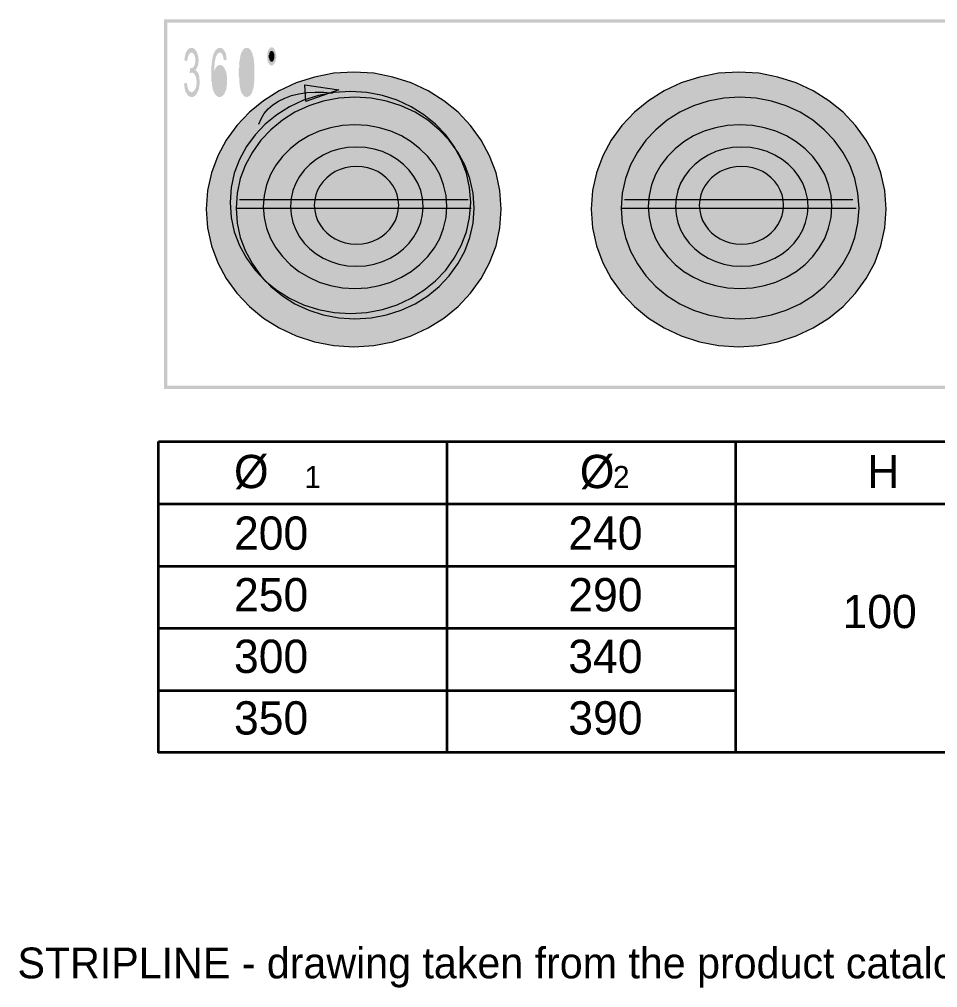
# Model space of a CAD drawing. Extents: x 0 to 239, y -13 to 260.
# Drawn here: x 0.2 to 119.5, y -13.2 to 112.6 of the extents above; entities that cross this region are included whole.
import ezdxf

# ---------------------------------------------------------------- set-up
doc = ezdxf.new("R2010")
doc.units = 0
for name, color, linetype in [('FILL', 8, 'Continuous'), ('GEOMETRY', 7, 'Continuous'), ('NOTE', 1, 'Continuous'), ('TEXT', 7, 'Continuous')]:
    doc.layers.add(name, color=color, linetype=linetype)

msp = doc.modelspace()

# ---------------------------------------------------------------- hatches: boundary and pattern name
at = {"layer": 'FILL'}
for points in [[(19.03, 112.56), (19.47, 112.56), (19.47, 64.56), (19.03, 64.56), (19.03, 112.56)], [(19.47, 112.56), (219.53, 112.56), (219.53, 112.13), (19.47, 112.13), (19.47, 112.56)], [(21.61, 104.22), (22.01, 104.32), (22.01, 104.11), (22.06, 104.07), (22.06, 103.86), (22.11, 103.81), (22.11, 103.66), (22.16, 103.61), (22.16, 103.51), (22.21, 103.46), (22.21, 103.4), (22.31, 103.3), (22.31, 103.25), (22.37, 103.2), (22.42, 103.2), (22.47, 103.15), (22.52, 103.15), (22.57, 103.1), (22.72, 103.1), (22.77, 103.15), (22.82, 103.2), (22.87, 103.2), (22.92, 103.25), (22.92, 103.3), (22.97, 103.3), (23.02, 103.35), (23.02, 103.4), (23.08, 103.51), (23.12, 103.56), (23.12, 103.61), (23.18, 103.71), (23.18, 103.81), (23.23, 103.91), (23.23, 104.11), (23.28, 104.22), (23.28, 104.57), (23.23, 104.67), (23.23, 104.93), (23.18, 104.98), (23.18, 105.13), (23.12, 105.18), (23.12, 105.28), (23.08, 105.28), (23.08, 105.33), (23.02, 105.38), (22.97, 105.43), (22.97, 105.48), (22.92, 105.53), (22.87, 105.53), (22.82, 105.58), (22.77, 105.63), (22.57, 105.63), (22.52, 105.58), (22.47, 105.58), (22.42, 105.53), (22.37, 105.53), (22.42, 106.19), (22.57, 106.19), (22.62, 106.24), (22.72, 106.24), (22.72, 106.29), (22.77, 106.29), (22.82, 106.34), (22.87, 106.4), (22.92, 106.45), (22.97, 106.5), (22.97, 106.55), (23.02, 106.6), (23.02, 106.7), (23.08, 106.75), (23.08, 106.9), (23.12, 106.95), (23.12, 107.51), (23.08, 107.56), (23.08, 107.71), (23.02, 107.81), (23.02, 107.86), (22.97, 107.91), (22.97, 107.96), (22.92, 108.02), (22.92, 108.07), (22.87, 108.07), (22.82, 108.12), (22.82, 108.17), (22.77, 108.17), (22.72, 108.22), (22.52, 108.22), (22.47, 108.17), (22.42, 108.17), (22.37, 108.12), (22.31, 108.07), (22.31, 108.02), (22.26, 107.96), (22.26, 107.91), (22.21, 107.86), (22.21, 107.81), (22.16, 107.76), (22.16, 107.71), (22.11, 107.61), (22.11, 107.46), (22.06, 107.41), (22.06, 107.11), (21.66, 107.25), (21.66, 107.31), (21.71, 107.41), (21.71, 107.66), (21.76, 107.76), (21.76, 107.91), (21.81, 107.96), (21.81, 108.07), (21.86, 108.12), (21.86, 108.17), (21.91, 108.22), (21.91, 108.32), (21.96, 108.37), (21.96, 108.42), (22.01, 108.47), (22.06, 108.52), (22.06, 108.57), (22.16, 108.67), (22.21, 108.67), (22.21, 108.73), (22.26, 108.73), (22.31, 108.78), (22.37, 108.78), (22.37, 108.83), (22.82, 108.83), (22.87, 108.78), (22.92, 108.78), (22.92, 108.73), (22.97, 108.73), (23.02, 108.67), (23.08, 108.62), (23.12, 108.57), (23.12, 108.52), (23.18, 108.47), (23.23, 108.42), (23.23, 108.37), (23.28, 108.32), (23.33, 108.27), (23.33, 108.22), (23.38, 108.12), (23.38, 108.02), (23.43, 107.96), (23.43, 107.86), (23.48, 107.81), (23.48, 107.46), (23.53, 107.41), (23.53, 107.31), (23.53, 107.2), (23.53, 107.13), (23.53, 107.08), (23.52, 107.04), (23.51, 107.02), (23.51, 107), (23.5, 106.99), (23.49, 106.97), (23.48, 106.94), (23.48, 106.9), (23.48, 106.84), (23.48, 106.75), (23.43, 106.65), (23.43, 106.5), (23.38, 106.45), (23.38, 106.34), (23.33, 106.29), (23.28, 106.24), (23.28, 106.19), (23.23, 106.14), (23.18, 106.09), (23.18, 106.04), (23.12, 105.99), (23.08, 105.99), (23.12, 105.94), (23.18, 105.94), (23.23, 105.89), (23.28, 105.84), (23.33, 105.79), (23.38, 105.74), (23.38, 105.68), (23.43, 105.63), (23.48, 105.58), (23.48, 105.53), (23.53, 105.43), (23.53, 105.38), (23.58, 105.33), (23.58, 105.18), (23.63, 105.08), (23.63, 104.78), (23.68, 104.67), (23.68, 104.17), (23.63, 104.11), (23.63, 103.76), (23.58, 103.71), (23.58, 103.56), (23.53, 103.46), (23.53, 103.4), (23.48, 103.35), (23.48, 103.25), (23.43, 103.2), (23.43, 103.15), (23.38, 103.1), (23.38, 103.05), (23.33, 103), (23.33, 102.95), (23.28, 102.9), (23.23, 102.85), (23.23, 102.8), (23.18, 102.75), (23.12, 102.7), (23.08, 102.7), (23.08, 102.65), (23.02, 102.6), (22.97, 102.6), (22.92, 102.54), (22.87, 102.54), (22.82, 102.49), (22.42, 102.49), (22.42, 102.54), (22.31, 102.54), (22.26, 102.6), (22.21, 102.6), (22.21, 102.65), (22.16, 102.7), (22.11, 102.7), (22.06, 102.75), (22.06, 102.8), (22.01, 102.85), (22.01, 102.9), (21.96, 102.95), (21.91, 103.05), (21.86, 103.1), (21.86, 103.15), (21.81, 103.2), (21.81, 103.3), (21.76, 103.35), (21.76, 103.51), (21.71, 103.56), (21.71, 103.71), (21.66, 103.81), (21.66, 104.11), (21.61, 104.22)], [(27.18, 107.31), (26.82, 107.25), (26.77, 107.36), (26.77, 107.51), (26.72, 107.61), (26.72, 107.76), (26.67, 107.81), (26.67, 107.91), (26.62, 107.96), (26.57, 108.02), (26.57, 108.07), (26.52, 108.12), (26.47, 108.12), (26.47, 108.17), (26.42, 108.17), (26.37, 108.22), (26.16, 108.22), (26.16, 108.17), (26.11, 108.17), (26.06, 108.12), (26.01, 108.12), (26.01, 108.07), (25.96, 108.02), (25.91, 107.96), (25.91, 107.91), (25.86, 107.86), (25.81, 107.81), (25.81, 107.71), (25.76, 107.66), (25.76, 107.51), (25.71, 107.46), (25.71, 107.36), (25.66, 107.25), (25.66, 107.05), (25.61, 107), (25.61, 106.6), (25.56, 106.5), (25.56, 106.04), (25.56, 105.79), (25.61, 105.89), (25.61, 105.94), (25.66, 106.04), (25.66, 106.09), (25.71, 106.14), (25.71, 106.19), (25.76, 106.24), (25.81, 106.29), (25.81, 106.34), (25.86, 106.4), (25.91, 106.45), (25.96, 106.5), (26.01, 106.55), (26.06, 106.55), (26.11, 106.6), (26.16, 106.6), (26.22, 106.65), (26.42, 106.65), (26.42, 106.6), (26.52, 106.6), (26.57, 106.55), (26.62, 106.55), (26.62, 106.5), (26.67, 106.5), (26.72, 106.45), (26.77, 106.4), (26.77, 106.34), (26.82, 106.34), (26.87, 106.29), (26.87, 106.24), (26.92, 106.14), (26.97, 106.09), (26.97, 105.99), (27.03, 105.94), (27.03, 105.89), (27.08, 105.84), (27.08, 105.74), (27.13, 105.68), (27.13, 105.53), (27.18, 105.48), (27.18, 105.23), (27.23, 105.13), (27.23, 104.11), (27.18, 104.01), (27.18, 103.76), (27.13, 103.71), (27.13, 103.51), (27.08, 103.46), (27.08, 103.35), (27.03, 103.3), (27.03, 103.2), (26.97, 103.15), (26.97, 103.1), (26.92, 103.05), (26.92, 102.95), (26.87, 102.9), (26.82, 102.85), (26.82, 102.8), (26.77, 102.75), (26.72, 102.7), (26.67, 102.7), (26.67, 102.65), (26.62, 102.59), (26.57, 102.59), (26.52, 102.54), (26.47, 102.54), (26.42, 102.49), (26.06, 102.49), (26.06, 102.54), (25.96, 102.54), (25.91, 102.59), (25.86, 102.59), (25.86, 102.65), (25.81, 102.7), (25.76, 102.7), (25.76, 102.75), (25.71, 102.8), (25.66, 102.85), (25.66, 102.9), (25.61, 102.95), (25.56, 103), (25.56, 103.05), (25.51, 103.1), (25.51, 103.2), (25.46, 103.2), (25.46, 103.3), (25.41, 103.35), (25.41, 103.46), (25.35, 103.51), (25.35, 103.66), (25.3, 103.71), (25.3, 103.91), (25.25, 104.01), (25.25, 104.32), (25.2, 104.42), (25.2, 104.52), (25.2, 106.04), (25.2, 106.45), (25.21, 106.55), (25.21, 106.64), (25.22, 106.74), (25.23, 106.84), (25.25, 106.94), (25.26, 107.03), (25.27, 107.13), (25.29, 107.23), (25.31, 107.32), (25.32, 107.42), (25.34, 107.52), (25.35, 107.61), (25.35, 107.71), (25.41, 107.76), (25.41, 107.86), (25.46, 107.96), (25.46, 108.07), (25.51, 108.12), (25.56, 108.22), (25.56, 108.27), (25.61, 108.32), (25.61, 108.37), (25.66, 108.42), (25.71, 108.47), (25.71, 108.52), (25.76, 108.57), (25.81, 108.62), (25.86, 108.67), (25.91, 108.73), (25.96, 108.73), (25.96, 108.78), (26.01, 108.78), (26.06, 108.83), (26.52, 108.83), (26.57, 108.78), (26.62, 108.78), (26.62, 108.73), (26.67, 108.73), (26.72, 108.67), (26.77, 108.62), (26.77, 108.57), (26.82, 108.57), (26.87, 108.52), (26.87, 108.42), (26.92, 108.37), (26.97, 108.32), (26.97, 108.27), (27.03, 108.22), (27.03, 108.12), (27.08, 108.07), (27.08, 107.91), (27.13, 107.86), (27.13, 107.61), (27.18, 107.51)], [(28.75, 105.68), (28.75, 105.99), (28.74, 106.09), (28.75, 106.15), (28.75, 106.19), (28.76, 106.21), (28.77, 106.21), (28.77, 106.22), (28.78, 106.22), (28.79, 106.24), (28.8, 106.27), (28.8, 106.33), (28.8, 106.42), (28.8, 106.55), (28.8, 106.7), (28.79, 106.8), (28.79, 106.88), (28.8, 106.94), (28.8, 106.98), (28.81, 107.01), (28.82, 107.04), (28.83, 107.06), (28.84, 107.08), (28.84, 107.1), (28.85, 107.14), (28.85, 107.19), (28.85, 107.25), (28.85, 107.36), (28.9, 107.46), (28.9, 107.61), (28.95, 107.71), (28.95, 107.86), (29, 107.96), (29, 108.02), (29.05, 108.07), (29.05, 108.17), (29.1, 108.22), (29.1, 108.27), (29.15, 108.32), (29.15, 108.37), (29.2, 108.42), (29.2, 108.47), (29.25, 108.52), (29.31, 108.57), (29.31, 108.62), (29.36, 108.67), (29.41, 108.67), (29.41, 108.73), (29.46, 108.78), (29.56, 108.78), (29.61, 108.83), (30.01, 108.83), (30.07, 108.78), (30.12, 108.73), (30.17, 108.73), (30.22, 108.67), (30.22, 108.62), (30.27, 108.62), (30.27, 108.57), (30.32, 108.52), (30.37, 108.47), (30.37, 108.42), (30.42, 108.32), (30.47, 108.27), (30.47, 108.22), (30.52, 108.17), (30.52, 108.07), (30.57, 108.02), (30.57, 107.86), (30.62, 107.76), (30.62, 107.61), (30.67, 107.56), (30.67, 107.41), (30.72, 107.31), (30.72, 107.16), (30.72, 107.08), (30.72, 107.02), (30.72, 106.98), (30.73, 106.94), (30.74, 106.92), (30.75, 106.9), (30.76, 106.89), (30.77, 106.87), (30.77, 106.85), (30.78, 106.81), (30.78, 106.76), (30.78, 106.7), (30.78, 106.55), (30.78, 105.99), (30.78, 105.38), (30.78, 104.78), (30.78, 104.62), (30.78, 104.55), (30.78, 104.5), (30.77, 104.47), (30.77, 104.44), (30.76, 104.43), (30.75, 104.42), (30.74, 104.4), (30.73, 104.38), (30.72, 104.35), (30.72, 104.31), (30.72, 104.25), (30.72, 104.17), (30.72, 104.01), (30.67, 103.96), (30.67, 103.71), (30.62, 103.66), (30.62, 103.56), (30.57, 103.46), (30.57, 103.3), (30.52, 103.25), (30.52, 103.22), (30.51, 103.19), (30.5, 103.16), (30.49, 103.12), (30.48, 103.09), (30.47, 103.06), (30.45, 103.03), (30.44, 103), (30.42, 102.98), (30.4, 102.95), (30.39, 102.92), (30.37, 102.9), (30.37, 102.85), (30.32, 102.8), (30.27, 102.75), (30.27, 102.7), (30.22, 102.7), (30.17, 102.65), (30.12, 102.59), (30.07, 102.54), (29.96, 102.54), (29.91, 102.49), (29.76, 102.49), (29.73, 102.49), (29.7, 102.49), (29.67, 102.49), (29.64, 102.5), (29.62, 102.5), (29.6, 102.51), (29.58, 102.52), (29.56, 102.53), (29.53, 102.54), (29.51, 102.56), (29.48, 102.57), (29.46, 102.59), (29.41, 102.65), (29.36, 102.65), (29.36, 102.7), (29.25, 102.8), (29.25, 102.85), (29.2, 102.9), (29.15, 102.95), (29.15, 103), (29.1, 103.05), (29.1, 103.1), (29.05, 103.15), (29.05, 103.25), (29, 103.3), (29, 103.4), (28.95, 103.46), (28.95, 103.61), (28.9, 103.66), (28.9, 103.86), (28.85, 103.96), (28.85, 104.06), (28.86, 104.13), (28.85, 104.19), (28.85, 104.23), (28.84, 104.27), (28.83, 104.3), (28.82, 104.32), (28.81, 104.35), (28.8, 104.38), (28.8, 104.41), (28.8, 104.46), (28.8, 104.52), (28.8, 104.72), (28.8, 104.83), (28.8, 104.91), (28.8, 104.98), (28.79, 105.03), (28.79, 105.07), (28.78, 105.11), (28.77, 105.14), (28.76, 105.18), (28.75, 105.22), (28.75, 105.27), (28.74, 105.34), (28.75, 105.43)], [(29.15, 105.68), (29.15, 105.43), (29.15, 105.3), (29.15, 105.18), (29.15, 105.07), (29.16, 104.97), (29.16, 104.88), (29.17, 104.78), (29.18, 104.69), (29.19, 104.6), (29.2, 104.5), (29.21, 104.4), (29.21, 104.29), (29.2, 104.17), (29.25, 104.11), (29.25, 103.86), (29.31, 103.81), (29.31, 103.66), (29.36, 103.61), (29.36, 103.56), (29.41, 103.46), (29.41, 103.4), (29.46, 103.35), (29.51, 103.3), (29.51, 103.25), (29.56, 103.2), (29.61, 103.2), (29.61, 103.15), (29.66, 103.15), (29.71, 103.1), (29.81, 103.1), (29.86, 103.15), (29.91, 103.15), (29.96, 103.2), (30.01, 103.2), (30.07, 103.25), (30.07, 103.3), (30.12, 103.35), (30.12, 103.4), (30.17, 103.51), (30.22, 103.56), (30.22, 103.66), (30.27, 103.71), (30.27, 103.86), (30.32, 103.91), (30.32, 104.22), (30.37, 104.27), (30.37, 104.37), (30.37, 104.82), (30.37, 105.03), (30.42, 105.13), (30.42, 105.33), (30.43, 105.48), (30.43, 105.62), (30.43, 105.75), (30.42, 105.87), (30.41, 105.99), (30.41, 106.11), (30.4, 106.23), (30.39, 106.35), (30.38, 106.47), (30.37, 106.59), (30.37, 106.72), (30.37, 106.85), (30.37, 107.05), (30.32, 107.16), (30.32, 107.41), (30.27, 107.46), (30.27, 107.61), (30.22, 107.66), (30.22, 107.76), (30.17, 107.86), (30.12, 107.91), (30.12, 107.96), (30.07, 108.02), (30.01, 108.07), (30.01, 108.12), (29.96, 108.12), (29.91, 108.17), (29.86, 108.22), (29.71, 108.22), (29.66, 108.17), (29.61, 108.17), (29.56, 108.12), (29.51, 108.07), (29.46, 108.02), (29.46, 107.96), (29.41, 107.91), (29.41, 107.81), (29.36, 107.76), (29.36, 107.71), (29.31, 107.66), (29.31, 107.51), (29.25, 107.46), (29.25, 107.36), (29.26, 107.26), (29.26, 107.2), (29.25, 107.16), (29.25, 107.14), (29.24, 107.13), (29.23, 107.13), (29.22, 107.13), (29.21, 107.12), (29.21, 107.09), (29.2, 107.04), (29.2, 106.97), (29.2, 106.85), (29.2, 106.6), (29.15, 106.5), (29.15, 105.68)], [(32.45, 107.76), (32.45, 108.17), (32.5, 108.22), (32.5, 108.37), (32.55, 108.47), (32.55, 108.52), (32.6, 108.57), (32.65, 108.62), (32.65, 108.67), (32.7, 108.73), (32.75, 108.78), (32.75, 108.83), (32.8, 108.88), (32.9, 108.88), (32.95, 108.93), (33.11, 108.93), (33.16, 108.88), (33.21, 108.88), (33.26, 108.83), (33.31, 108.78), (33.31, 108.73), (33.36, 108.73), (33.41, 108.62), (33.41, 108.57), (33.46, 108.52), (33.51, 108.47), (33.51, 108.32), (33.56, 108.22), (33.56, 108.07), (33.61, 108.02), (33.61, 107.51), (33.56, 107.41), (33.56, 107.21), (33.51, 107.11), (33.51, 107.05), (33.46, 107), (33.41, 106.9), (33.41, 106.85), (33.36, 106.8), (33.36, 106.75), (33.31, 106.7), (33.26, 106.7), (33.21, 106.65), (33.21, 106.6), (33.05, 106.6), (33.01, 106.55), (32.95, 106.6), (32.85, 106.6), (32.8, 106.65), (32.75, 106.65), (32.75, 106.7), (32.7, 106.75), (32.65, 106.8), (32.65, 106.85), (32.6, 106.9), (32.55, 106.95), (32.55, 107.05), (32.5, 107.11), (32.5, 107.25), (32.45, 107.31)], [(32.65, 107.76), (32.65, 107.56), (32.7, 107.51), (32.7, 107.36), (32.75, 107.31), (32.75, 107.25), (32.8, 107.21), (32.85, 107.16), (32.85, 107.11), (32.9, 107.05), (33.16, 107.05), (33.16, 107.11), (33.21, 107.16), (33.24, 107.2), (33.26, 107.24), (33.29, 107.28), (33.31, 107.33), (33.32, 107.37), (33.34, 107.41), (33.35, 107.45), (33.36, 107.5), (33.36, 107.55), (33.36, 107.6), (33.36, 107.65), (33.36, 107.71), (33.36, 107.81), (33.36, 107.87), (33.36, 107.93), (33.36, 107.98), (33.36, 108.03), (33.35, 108.07), (33.34, 108.12), (33.33, 108.16), (33.31, 108.2), (33.29, 108.24), (33.26, 108.28), (33.24, 108.33), (33.21, 108.37), (33.16, 108.42), (33.11, 108.42), (33.11, 108.47), (32.95, 108.47), (32.9, 108.42), (32.85, 108.37), (32.8, 108.37), (32.8, 108.32), (32.75, 108.27), (32.75, 108.22), (32.7, 108.12), (32.7, 107.96), (32.65, 107.91), (32.65, 107.76)], [(43.68, 105.71), (41.08, 105.55), (38.58, 105.07), (36.21, 104.31), (34, 103.27), (31.96, 101.99), (30.12, 100.49), (28.5, 98.77), (27.13, 96.88), (26.01, 94.83), (25.19, 92.63), (24.68, 90.32), (24.51, 87.91), (24.68, 85.49), (25.19, 83.16), (26.01, 80.95), (27.13, 78.89), (28.5, 76.99), (30.12, 75.27), (31.96, 73.76), (34, 72.48), (36.21, 71.44), (38.58, 70.68), (41.08, 70.2), (43.68, 70.04), (46.28, 70.2), (48.78, 70.68), (51.14, 71.44), (53.36, 72.48), (55.4, 73.76), (57.24, 75.27), (58.86, 76.99), (60.23, 78.89), (61.34, 80.95), (62.17, 83.16), (62.68, 85.49), (62.85, 87.91), (62.68, 90.32), (62.17, 92.63), (61.34, 94.83), (60.23, 96.88), (58.86, 98.77), (57.24, 100.49), (55.4, 101.99), (53.36, 103.27), (51.14, 104.31), (48.78, 105.07), (46.28, 105.55), (43.68, 105.71)], [(25.61, 104.62), (25.61, 104.37), (25.66, 104.27), (25.66, 103.96), (25.71, 103.86), (25.71, 103.76), (25.76, 103.71), (25.76, 103.61), (25.81, 103.56), (25.81, 103.51), (25.86, 103.46), (25.86, 103.4), (25.91, 103.35), (25.91, 103.3), (25.96, 103.25), (26.01, 103.2), (26.06, 103.2), (26.11, 103.15), (26.16, 103.15), (26.22, 103.1), (26.32, 103.1), (26.32, 103.15), (26.42, 103.15), (26.47, 103.2), (26.51, 103.24), (26.54, 103.28), (26.58, 103.33), (26.61, 103.38), (26.63, 103.44), (26.66, 103.49), (26.68, 103.55), (26.7, 103.6), (26.72, 103.65), (26.74, 103.69), (26.76, 103.73), (26.77, 103.76), (26.77, 103.91), (26.82, 103.96), (26.82, 105.13), (26.77, 105.18), (26.77, 105.33), (26.72, 105.38), (26.72, 105.53), (26.67, 105.58), (26.62, 105.63), (26.62, 105.68), (26.57, 105.74), (26.52, 105.79), (26.52, 105.84), (26.47, 105.89), (26.42, 105.89), (26.37, 105.94), (26.06, 105.94), (26.01, 105.89), (26.01, 105.84), (25.96, 105.84), (25.91, 105.79), (25.86, 105.74), (25.86, 105.68), (25.81, 105.63), (25.81, 105.58), (25.76, 105.53), (25.76, 105.48), (25.71, 105.38), (25.71, 105.28), (25.66, 105.18), (25.66, 104.93), (25.61, 104.88), (25.61, 104.62)], [(93.7, 105.71), (91.09, 105.55), (88.6, 105.07), (86.23, 104.31), (84.02, 103.27), (81.98, 101.99), (80.14, 100.49), (78.52, 98.77), (77.14, 96.88), (76.03, 94.83), (75.21, 92.63), (74.7, 90.32), (74.53, 87.91), (74.7, 85.49), (75.21, 83.16), (76.03, 80.95), (77.14, 78.89), (78.52, 76.99), (80.14, 75.27), (81.98, 73.76), (84.02, 72.48), (86.23, 71.44), (88.6, 70.68), (91.09, 70.2), (93.7, 70.04), (96.3, 70.2), (98.79, 70.68), (101.16, 71.44), (103.37, 72.48), (105.41, 73.76), (107.25, 75.27), (108.87, 76.99), (110.25, 78.89), (111.36, 80.95), (112.18, 83.16), (112.69, 85.49), (112.87, 87.91), (112.69, 90.32), (112.18, 92.63), (111.36, 94.83), (110.25, 96.88), (108.87, 98.77), (107.25, 100.49), (105.41, 101.99), (103.37, 103.27), (101.16, 104.31), (98.79, 105.07), (96.3, 105.55), (93.7, 105.71)], [(43.25, 103.19), (41.12, 103.06), (39.09, 102.67), (37.16, 102.05), (35.35, 101.21), (33.69, 100.18), (32.19, 98.96), (30.86, 97.57), (29.74, 96.04), (28.84, 94.37), (28.17, 92.6), (27.75, 90.73), (27.61, 88.78), (27.75, 86.83), (28.17, 84.96), (28.84, 83.18), (29.74, 81.52), (30.86, 79.98), (32.19, 78.6), (33.69, 77.37), (35.35, 76.34), (37.16, 75.5), (39.09, 74.88), (41.12, 74.49), (43.25, 74.36), (45.37, 74.49), (47.41, 74.88), (49.34, 75.5), (51.15, 76.34), (52.81, 77.37), (54.31, 78.6), (55.63, 79.98), (56.75, 81.52), (57.66, 83.18), (58.33, 84.96), (58.74, 86.83), (58.89, 88.78), (58.74, 90.73), (58.33, 92.6), (57.66, 94.37), (56.75, 96.04), (55.63, 97.57), (54.31, 98.96), (52.81, 100.18), (51.15, 101.21), (49.34, 102.05), (47.41, 102.67), (45.37, 103.06), (43.25, 103.19)], [(43.82, 102.47), (41.73, 102.34), (39.73, 101.95), (37.83, 101.33), (36.05, 100.49), (34.41, 99.46), (32.92, 98.23), (31.62, 96.85), (30.51, 95.31), (29.62, 93.65), (28.95, 91.87), (28.54, 90), (28.4, 88.05), (28.54, 86.1), (28.95, 84.23), (29.62, 82.46), (30.51, 80.79), (31.62, 79.26), (32.92, 77.87), (34.41, 76.65), (36.05, 75.62), (37.83, 74.78), (39.73, 74.16), (41.73, 73.77), (43.82, 73.64), (45.93, 73.77), (47.95, 74.16), (49.86, 74.78), (51.65, 75.62), (53.3, 76.65), (54.79, 77.87), (56.1, 79.26), (57.21, 80.79), (58.1, 82.46), (58.77, 84.23), (59.18, 86.1), (59.32, 88.05), (59.18, 90), (58.77, 91.87), (58.1, 93.65), (57.21, 95.31), (56.1, 96.85), (54.79, 98.23), (53.3, 99.46), (51.65, 100.49), (49.86, 101.33), (47.95, 101.95), (45.93, 102.34), (43.82, 102.47)], [(93.84, 102.47), (91.75, 102.34), (89.74, 101.95), (87.84, 101.33), (86.06, 100.49), (84.42, 99.46), (82.94, 98.23), (81.63, 96.85), (80.53, 95.31), (79.63, 93.65), (78.97, 91.87), (78.56, 90), (78.42, 88.05), (78.56, 86.1), (78.97, 84.23), (79.63, 82.46), (80.53, 80.79), (81.63, 79.26), (82.94, 77.87), (84.42, 76.65), (86.06, 75.62), (87.84, 74.78), (89.74, 74.16), (91.75, 73.77), (93.84, 73.64), (95.95, 73.77), (97.96, 74.16), (99.88, 74.78), (101.67, 75.62), (103.32, 76.65), (104.8, 77.87), (106.11, 79.26), (107.22, 80.79), (108.12, 82.46), (108.78, 84.23), (109.19, 86.1), (109.33, 88.05), (109.19, 90), (108.78, 91.87), (108.12, 93.65), (107.22, 95.31), (106.11, 96.85), (104.8, 98.23), (103.32, 99.46), (101.67, 100.49), (99.88, 101.33), (97.96, 101.95), (95.95, 102.34), (93.84, 102.47)], [(43.82, 98.87), (42.21, 98.77), (40.67, 98.49), (39.2, 98.03), (37.83, 97.42), (36.56, 96.65), (35.42, 95.76), (34.41, 94.74), (33.56, 93.61), (32.87, 92.39), (32.36, 91.08), (32.04, 89.7), (31.93, 88.27), (32.04, 86.82), (32.36, 85.43), (32.87, 84.11), (33.56, 82.88), (34.41, 81.74), (35.42, 80.72), (36.56, 79.82), (37.83, 79.06), (39.2, 78.44), (40.67, 77.98), (42.21, 77.7), (43.82, 77.6), (45.45, 77.7), (47.01, 77.98), (48.49, 78.44), (49.87, 79.06), (51.14, 79.82), (52.29, 80.72), (53.3, 81.74), (54.16, 82.88), (54.85, 84.11), (55.36, 85.43), (55.68, 86.82), (55.79, 88.27), (55.68, 89.7), (55.36, 91.08), (54.85, 92.39), (54.16, 93.61), (53.3, 94.74), (52.29, 95.76), (51.14, 96.65), (49.87, 97.42), (48.49, 98.03), (47.01, 98.49), (45.45, 98.77), (43.82, 98.87)], [(93.84, 98.87), (92.23, 98.77), (90.68, 98.49), (89.21, 98.03), (87.84, 97.42), (86.58, 96.65), (85.43, 95.76), (84.43, 94.74), (83.57, 93.61), (82.88, 92.39), (82.37, 91.08), (82.06, 89.7), (81.95, 88.27), (82.06, 86.82), (82.37, 85.43), (82.88, 84.11), (83.57, 82.88), (84.43, 81.74), (85.43, 80.72), (86.58, 79.82), (87.84, 79.06), (89.21, 78.44), (90.68, 77.98), (92.23, 77.7), (93.84, 77.6), (95.47, 77.7), (97.03, 77.98), (98.51, 78.44), (99.89, 79.06), (101.16, 79.82), (102.31, 80.72), (103.32, 81.74), (104.17, 82.88), (104.87, 84.11), (105.38, 85.43), (105.69, 86.82), (105.8, 88.27), (105.69, 89.7), (105.38, 91.08), (104.87, 92.39), (104.17, 93.61), (103.32, 94.74), (102.31, 95.76), (101.16, 96.65), (99.89, 97.42), (98.51, 98.03), (97.03, 98.49), (95.47, 98.77), (93.84, 98.87)], [(44.04, 95.98), (42.87, 95.91), (41.75, 95.71), (40.69, 95.38), (39.7, 94.93), (38.79, 94.37), (37.97, 93.72), (37.25, 92.98), (36.63, 92.16), (36.14, 91.27), (35.77, 90.32), (35.54, 89.31), (35.46, 88.27), (35.54, 87.21), (35.77, 86.19), (36.14, 85.23), (36.63, 84.33), (37.25, 83.5), (37.97, 82.76), (38.79, 82.1), (39.7, 81.54), (40.69, 81.1), (41.75, 80.76), (42.87, 80.56), (44.04, 80.49), (45.21, 80.56), (46.33, 80.76), (47.4, 81.1), (48.4, 81.54), (49.32, 82.1), (50.15, 82.76), (50.88, 83.5), (51.5, 84.33), (52, 85.23), (52.38, 86.19), (52.61, 87.21), (52.69, 88.27), (52.61, 89.31), (52.38, 90.32), (52, 91.27), (51.5, 92.16), (50.88, 92.98), (50.15, 93.72), (49.32, 94.37), (48.4, 94.93), (47.4, 95.38), (46.33, 95.71), (45.21, 95.91), (44.04, 95.98)], [(94.05, 95.98), (92.89, 95.91), (91.77, 95.71), (90.71, 95.38), (89.72, 94.93), (88.81, 94.37), (87.98, 93.72), (87.26, 92.98), (86.64, 92.16), (86.15, 91.27), (85.78, 90.32), (85.56, 89.31), (85.48, 88.27), (85.56, 87.21), (85.78, 86.19), (86.15, 85.23), (86.64, 84.33), (87.26, 83.5), (87.98, 82.76), (88.81, 82.1), (89.72, 81.54), (90.71, 81.1), (91.77, 80.76), (92.89, 80.56), (94.05, 80.49), (95.22, 80.56), (96.35, 80.76), (97.41, 81.1), (98.41, 81.54), (99.33, 82.1), (100.16, 82.76), (100.9, 83.5), (101.52, 84.33), (102.02, 85.23), (102.39, 86.19), (102.62, 87.21), (102.7, 88.27), (102.62, 89.31), (102.39, 90.32), (102.02, 91.27), (101.52, 92.16), (100.9, 92.98), (100.16, 93.72), (99.33, 94.37), (98.41, 94.93), (97.41, 95.38), (96.35, 95.71), (95.22, 95.91), (94.05, 95.98)], [(44.04, 93.46), (43.3, 93.41), (42.58, 93.28), (41.91, 93.07), (41.27, 92.78), (40.69, 92.42), (40.17, 91.99), (39.7, 91.51), (39.31, 90.97), (38.99, 90.39), (38.76, 89.77), (38.61, 89.11), (38.56, 88.42), (38.61, 87.73), (38.76, 87.07), (38.99, 86.44), (39.31, 85.86), (39.7, 85.32), (40.17, 84.84), (40.69, 84.41), (41.27, 84.05), (41.91, 83.76), (42.58, 83.55), (43.3, 83.42), (44.04, 83.37), (44.78, 83.42), (45.5, 83.55), (46.17, 83.76), (46.81, 84.05), (47.39, 84.41), (47.91, 84.84), (48.38, 85.32), (48.77, 85.86), (49.09, 86.44), (49.32, 87.07), (49.47, 87.73), (49.52, 88.42), (49.47, 89.11), (49.32, 89.77), (49.09, 90.39), (48.77, 90.97), (48.38, 91.51), (47.91, 91.99), (47.39, 92.42), (46.81, 92.78), (46.17, 93.07), (45.5, 93.28), (44.78, 93.41), (44.04, 93.46)], [(94.05, 93.46), (93.31, 93.41), (92.6, 93.28), (91.92, 93.07), (91.29, 92.78), (90.71, 92.42), (90.18, 91.99), (89.72, 91.51), (89.33, 90.97), (89.01, 90.39), (88.77, 89.77), (88.63, 89.11), (88.58, 88.42), (88.63, 87.73), (88.77, 87.07), (89.01, 86.44), (89.33, 85.86), (89.72, 85.32), (90.18, 84.84), (90.71, 84.41), (91.29, 84.05), (91.92, 83.76), (92.6, 83.55), (93.31, 83.42), (94.05, 83.37), (94.8, 83.42), (95.51, 83.55), (96.19, 83.76), (96.82, 84.05), (97.4, 84.41), (97.93, 84.84), (98.39, 85.32), (98.78, 85.86), (99.1, 86.44), (99.34, 87.07), (99.48, 87.73), (99.53, 88.42), (99.48, 89.11), (99.34, 89.77), (99.1, 90.39), (98.78, 90.97), (98.39, 91.51), (97.93, 91.99), (97.4, 92.42), (96.82, 92.78), (96.19, 93.07), (95.51, 93.28), (94.8, 93.41), (94.05, 93.46)], [(19.47, 64.99), (219.53, 64.99), (219.53, 64.56), (19.47, 64.56), (19.47, 64.99)]]:
    msp.add_hatch(color=7, dxfattribs=at).paths.add_polyline_path(points)

# ---------------------------------------------------------------- linework, layer by layer
at = {"layer": 'GEOMETRY', "lineweight": 13}
for points in [[(43.68, 105.71), (41.08, 105.55), (38.58, 105.07), (36.21, 104.31), (34, 103.27), (31.96, 101.99), (30.12, 100.49), (28.5, 98.77), (27.13, 96.88), (26.01, 94.83), (25.19, 92.63), (24.68, 90.32), (24.51, 87.91), (24.68, 85.49), (25.19, 83.16), (26.01, 80.95), (27.13, 78.89), (28.5, 76.99), (30.12, 75.27), (31.96, 73.76), (34, 72.48), (36.21, 71.44), (38.58, 70.68), (41.08, 70.2), (43.68, 70.04), (46.28, 70.2), (48.78, 70.68), (51.14, 71.44), (53.36, 72.48), (55.4, 73.76), (57.24, 75.27), (58.86, 76.99), (60.23, 78.89), (61.34, 80.95), (62.17, 83.16), (62.68, 85.49), (62.85, 87.91), (62.68, 90.32), (62.17, 92.63), (61.34, 94.83), (60.23, 96.88), (58.86, 98.77), (57.24, 100.49), (55.4, 101.99), (53.36, 103.27), (51.14, 104.31), (48.78, 105.07), (46.28, 105.55), (43.68, 105.71)], [(93.7, 105.71), (91.09, 105.55), (88.6, 105.07), (86.23, 104.31), (84.02, 103.27), (81.98, 101.99), (80.14, 100.49), (78.52, 98.77), (77.14, 96.88), (76.03, 94.83), (75.21, 92.63), (74.7, 90.32), (74.53, 87.91), (74.7, 85.49), (75.21, 83.16), (76.03, 80.95), (77.14, 78.89), (78.52, 76.99), (80.14, 75.27), (81.98, 73.76), (84.02, 72.48), (86.23, 71.44), (88.6, 70.68), (91.09, 70.2), (93.7, 70.04), (96.3, 70.2), (98.79, 70.68), (101.16, 71.44), (103.37, 72.48), (105.41, 73.76), (107.25, 75.27), (108.87, 76.99), (110.25, 78.89), (111.36, 80.95), (112.18, 83.16), (112.69, 85.49), (112.87, 87.91), (112.69, 90.32), (112.18, 92.63), (111.36, 94.83), (110.25, 96.88), (108.87, 98.77), (107.25, 100.49), (105.41, 101.99), (103.37, 103.27), (101.16, 104.31), (98.79, 105.07), (96.3, 105.55), (93.7, 105.71)], [(43.25, 103.19), (41.12, 103.06), (39.09, 102.67), (37.16, 102.05), (35.35, 101.21), (33.69, 100.18), (32.19, 98.96), (30.86, 97.57), (29.74, 96.04), (28.84, 94.37), (28.17, 92.6), (27.75, 90.73), (27.61, 88.78), (27.75, 86.83), (28.17, 84.96), (28.84, 83.18), (29.74, 81.52), (30.86, 79.98), (32.19, 78.6), (33.69, 77.37), (35.35, 76.34), (37.16, 75.5), (39.09, 74.88), (41.12, 74.49), (43.25, 74.36), (45.37, 74.49), (47.41, 74.88), (49.34, 75.5), (51.15, 76.34), (52.81, 77.37), (54.31, 78.6), (55.63, 79.98), (56.75, 81.52), (57.66, 83.18), (58.33, 84.96), (58.74, 86.83), (58.89, 88.78), (58.74, 90.73), (58.33, 92.6), (57.66, 94.37), (56.75, 96.04), (55.63, 97.57), (54.31, 98.96), (52.81, 100.18), (51.15, 101.21), (49.34, 102.05), (47.41, 102.67), (45.37, 103.06), (43.25, 103.19)], [(37.48, 101.89), (37.34, 104.05), (41.73, 103.41), (37.48, 101.89)], [(43.82, 102.47), (41.73, 102.34), (39.73, 101.95), (37.83, 101.33), (36.05, 100.49), (34.41, 99.46), (32.92, 98.23), (31.62, 96.85), (30.51, 95.31), (29.62, 93.65), (28.95, 91.87), (28.54, 90), (28.4, 88.05), (28.54, 86.1), (28.95, 84.23), (29.62, 82.46), (30.51, 80.79), (31.62, 79.26), (32.92, 77.87), (34.41, 76.65), (36.05, 75.62), (37.83, 74.78), (39.73, 74.16), (41.73, 73.77), (43.82, 73.64), (45.93, 73.77), (47.95, 74.16), (49.86, 74.78), (51.65, 75.62), (53.3, 76.65), (54.79, 77.87), (56.1, 79.26), (57.21, 80.79), (58.1, 82.46), (58.77, 84.23), (59.18, 86.1), (59.32, 88.05), (59.18, 90), (58.77, 91.87), (58.1, 93.65), (57.21, 95.31), (56.1, 96.85), (54.79, 98.23), (53.3, 99.46), (51.65, 100.49), (49.86, 101.33), (47.95, 101.95), (45.93, 102.34), (43.82, 102.47)], [(93.84, 102.47), (91.75, 102.34), (89.74, 101.95), (87.84, 101.33), (86.06, 100.49), (84.42, 99.46), (82.94, 98.23), (81.63, 96.85), (80.53, 95.31), (79.63, 93.65), (78.97, 91.87), (78.56, 90), (78.42, 88.05), (78.56, 86.1), (78.97, 84.23), (79.63, 82.46), (80.53, 80.79), (81.63, 79.26), (82.94, 77.87), (84.42, 76.65), (86.06, 75.62), (87.84, 74.78), (89.74, 74.16), (91.75, 73.77), (93.84, 73.64), (95.95, 73.77), (97.96, 74.16), (99.88, 74.78), (101.67, 75.62), (103.32, 76.65), (104.8, 77.87), (106.11, 79.26), (107.22, 80.79), (108.12, 82.46), (108.78, 84.23), (109.19, 86.1), (109.33, 88.05), (109.19, 90), (108.78, 91.87), (108.12, 93.65), (107.22, 95.31), (106.11, 96.85), (104.8, 98.23), (103.32, 99.46), (101.67, 100.49), (99.88, 101.33), (97.96, 101.95), (95.95, 102.34), (93.84, 102.47)], [(43.82, 98.87), (42.21, 98.77), (40.67, 98.49), (39.2, 98.03), (37.83, 97.42), (36.56, 96.65), (35.42, 95.76), (34.41, 94.74), (33.56, 93.61), (32.87, 92.39), (32.36, 91.08), (32.04, 89.7), (31.93, 88.27), (32.04, 86.82), (32.36, 85.43), (32.87, 84.11), (33.56, 82.88), (34.41, 81.74), (35.42, 80.72), (36.56, 79.82), (37.83, 79.06), (39.2, 78.44), (40.67, 77.98), (42.21, 77.7), (43.82, 77.6), (45.45, 77.7), (47.01, 77.98), (48.49, 78.44), (49.87, 79.06), (51.14, 79.82), (52.29, 80.72), (53.3, 81.74), (54.16, 82.88), (54.85, 84.11), (55.36, 85.43), (55.68, 86.82), (55.79, 88.27), (55.68, 89.7), (55.36, 91.08), (54.85, 92.39), (54.16, 93.61), (53.3, 94.74), (52.29, 95.76), (51.14, 96.65), (49.87, 97.42), (48.49, 98.03), (47.01, 98.49), (45.45, 98.77), (43.82, 98.87)], [(93.84, 98.87), (92.23, 98.77), (90.68, 98.49), (89.21, 98.03), (87.84, 97.42), (86.58, 96.65), (85.43, 95.76), (84.43, 94.74), (83.57, 93.61), (82.88, 92.39), (82.37, 91.08), (82.06, 89.7), (81.95, 88.27), (82.06, 86.82), (82.37, 85.43), (82.88, 84.11), (83.57, 82.88), (84.43, 81.74), (85.43, 80.72), (86.58, 79.82), (87.84, 79.06), (89.21, 78.44), (90.68, 77.98), (92.23, 77.7), (93.84, 77.6), (95.47, 77.7), (97.03, 77.98), (98.51, 78.44), (99.89, 79.06), (101.16, 79.82), (102.31, 80.72), (103.32, 81.74), (104.17, 82.88), (104.87, 84.11), (105.38, 85.43), (105.69, 86.82), (105.8, 88.27), (105.69, 89.7), (105.38, 91.08), (104.87, 92.39), (104.17, 93.61), (103.32, 94.74), (102.31, 95.76), (101.16, 96.65), (99.89, 97.42), (98.51, 98.03), (97.03, 98.49), (95.47, 98.77), (93.84, 98.87)], [(44.04, 95.98), (42.87, 95.91), (41.75, 95.71), (40.69, 95.38), (39.7, 94.93), (38.79, 94.37), (37.97, 93.72), (37.25, 92.98), (36.63, 92.16), (36.14, 91.27), (35.77, 90.32), (35.54, 89.31), (35.46, 88.27), (35.54, 87.21), (35.77, 86.19), (36.14, 85.23), (36.63, 84.33), (37.25, 83.5), (37.97, 82.76), (38.79, 82.1), (39.7, 81.54), (40.69, 81.1), (41.75, 80.76), (42.87, 80.56), (44.04, 80.49), (45.21, 80.56), (46.33, 80.76), (47.4, 81.1), (48.4, 81.54), (49.32, 82.1), (50.15, 82.76), (50.88, 83.5), (51.5, 84.33), (52, 85.23), (52.38, 86.19), (52.61, 87.21), (52.69, 88.27), (52.61, 89.31), (52.38, 90.32), (52, 91.27), (51.5, 92.16), (50.88, 92.98), (50.15, 93.72), (49.32, 94.37), (48.4, 94.93), (47.4, 95.38), (46.33, 95.71), (45.21, 95.91), (44.04, 95.98)], [(94.05, 95.98), (92.89, 95.91), (91.77, 95.71), (90.71, 95.38), (89.72, 94.93), (88.81, 94.37), (87.98, 93.72), (87.26, 92.98), (86.64, 92.16), (86.15, 91.27), (85.78, 90.32), (85.56, 89.31), (85.48, 88.27), (85.56, 87.21), (85.78, 86.19), (86.15, 85.23), (86.64, 84.33), (87.26, 83.5), (87.98, 82.76), (88.81, 82.1), (89.72, 81.54), (90.71, 81.1), (91.77, 80.76), (92.89, 80.56), (94.05, 80.49), (95.22, 80.56), (96.35, 80.76), (97.41, 81.1), (98.41, 81.54), (99.33, 82.1), (100.16, 82.76), (100.9, 83.5), (101.52, 84.33), (102.02, 85.23), (102.39, 86.19), (102.62, 87.21), (102.7, 88.27), (102.62, 89.31), (102.39, 90.32), (102.02, 91.27), (101.52, 92.16), (100.9, 92.98), (100.16, 93.72), (99.33, 94.37), (98.41, 94.93), (97.41, 95.38), (96.35, 95.71), (95.22, 95.91), (94.05, 95.98)], [(44.04, 93.46), (43.3, 93.41), (42.58, 93.28), (41.91, 93.07), (41.27, 92.78), (40.69, 92.42), (40.17, 91.99), (39.7, 91.51), (39.31, 90.97), (38.99, 90.39), (38.76, 89.77), (38.61, 89.11), (38.56, 88.42), (38.61, 87.73), (38.76, 87.07), (38.99, 86.44), (39.31, 85.86), (39.7, 85.32), (40.17, 84.84), (40.69, 84.41), (41.27, 84.05), (41.91, 83.76), (42.58, 83.55), (43.3, 83.42), (44.04, 83.37), (44.78, 83.42), (45.5, 83.55), (46.17, 83.76), (46.81, 84.05), (47.39, 84.41), (47.91, 84.84), (48.38, 85.32), (48.77, 85.86), (49.09, 86.44), (49.32, 87.07), (49.47, 87.73), (49.52, 88.42), (49.47, 89.11), (49.32, 89.77), (49.09, 90.39), (48.77, 90.97), (48.38, 91.51), (47.91, 91.99), (47.39, 92.42), (46.81, 92.78), (46.17, 93.07), (45.5, 93.28), (44.78, 93.41), (44.04, 93.46)], [(94.05, 93.46), (93.31, 93.41), (92.6, 93.28), (91.92, 93.07), (91.29, 92.78), (90.71, 92.42), (90.18, 91.99), (89.72, 91.51), (89.33, 90.97), (89.01, 90.39), (88.77, 89.77), (88.63, 89.11), (88.58, 88.42), (88.63, 87.73), (88.77, 87.07), (89.01, 86.44), (89.33, 85.86), (89.72, 85.32), (90.18, 84.84), (90.71, 84.41), (91.29, 84.05), (91.92, 83.76), (92.6, 83.55), (93.31, 83.42), (94.05, 83.37), (94.8, 83.42), (95.51, 83.55), (96.19, 83.76), (96.82, 84.05), (97.4, 84.41), (97.93, 84.84), (98.39, 85.32), (98.78, 85.86), (99.1, 86.44), (99.34, 87.07), (99.48, 87.73), (99.53, 88.42), (99.48, 89.11), (99.34, 89.77), (99.1, 90.39), (98.78, 90.97), (98.39, 91.51), (97.93, 91.99), (97.4, 92.42), (96.82, 92.78), (96.19, 93.07), (95.51, 93.28), (94.8, 93.41), (94.05, 93.46)]]:
    msp.add_lwpolyline(points, close=True, dxfattribs=at)
for points in [[(31.36, 98.94), (31.64, 99.66), (32.04, 100.33), (32.56, 100.94), (33.18, 101.47), (33.91, 101.94), (34.72, 102.33), (35.61, 102.65), (36.57, 102.89), (37.59, 103.04), (38.67, 103.11), (39.79, 103.09), (40.94, 102.97)], [(28.4, 88.05), (58.96, 88.05)], [(28.83, 89.14), (58.53, 89.14)], [(78.42, 88.05), (108.97, 88.05)], [(78.85, 89.14), (108.54, 89.14)]]:
    msp.add_lwpolyline(points, dxfattribs=at)
at = {"layer": 'GEOMETRY', "lineweight": 35}
msp.add_lwpolyline([(18.31, 57.71), (130.85, 57.71), (130.85, 17.32), (18.31, 17.32), (18.31, 57.71)], close=True, dxfattribs=at)
for points in [[(55.83, 17.32), (55.83, 57.71)], [(93.34, 17.32), (93.34, 57.71)], [(18.23, 49.63), (130.98, 49.63)], [(18.23, 41.55), (93.23, 41.55)], [(18.23, 33.48), (93.23, 33.48)], [(18.23, 25.4), (93.23, 25.4)]]:
    msp.add_lwpolyline(points, dxfattribs=at)

# ---------------------------------------------------------------- texts
at = {"layer": 'NOTE'}
msp.add_text('STRIPLINE - drawing taken from the product catalogue. Not to scale: use the dimension labels (mm).', height=4, dxfattribs=at).set_placement((0, -12))
at = {"layer": 'TEXT'}
for s, height, p in [('Ø', 4.32, (28.13, 51.67)), ('Ø', 4.32, (73.06, 51.67)), ('H', 4.32, (110.4, 51.67)), ('1', 2.88, (37.28, 51.67)), ('2', 2.88, (77.37, 51.67)), ('200', 4.32, (28.13, 43.67)), ('240', 4.32, (71.56, 43.67)), ('250', 4.32, (28.13, 35.67)), ('290', 4.32, (71.56, 35.67)), ('100', 4.32, (107.19, 33.49)), ('300', 4.32, (28.13, 27.67)), ('340', 4.32, (71.56, 27.67)), ('350', 4.32, (28.13, 19.67)), ('390', 4.32, (71.56, 19.67))]:
    msp.add_text(s, height=height, dxfattribs=at).set_placement(p)

doc.saveas('drawing.dxf')
